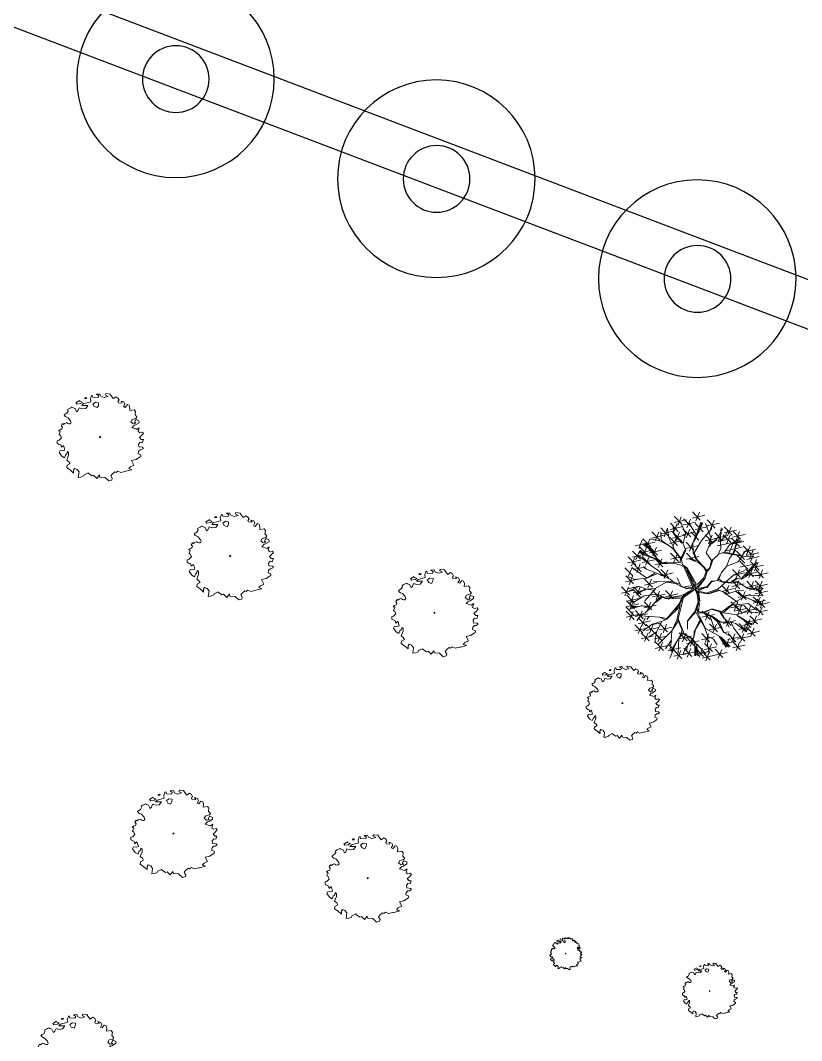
# Model space of a CAD drawing. Extents: x 2080 to 102399, y 2071 to 93424.
# Drawn here: x 80144 to 81149, y 80658 to 81971 of the extents above; entities that cross this region are included whole.
import ezdxf

# ---------------------------------------------------------------- set-up
doc = ezdxf.new("R2010")
doc.units = 0
doc.header["$LTSCALE"] = 20
doc.header["$MEASUREMENT"] = 0
for name, color, linetype, lineweight in [('Mango tree', 96, 'Continuous', 5), ('NEEM TREE', 84, 'Continuous', 5), ('sappotta', 114, 'Continuous', 5), ('tree', 60, 'Continuous', 0)]:
    doc.layers.add(name, color=color, linetype=linetype, lineweight=lineweight)
doc.layers.add('PLANTS', color=3, linetype='Continuous')
doc.layers.add('proposed tree', color=3, linetype='Continuous')

# ---------------------------------------------------------------- blocks, each defined once
blk = doc.blocks.new('NEEM')
at = {"layer": 'sappotta', "linetype": 'Continuous'}
for p, q in [((-0.213, 1.092), (-0.242, 1.007)), ((-0.191, 1.099), (-0.213, 1.092)), ((-0.177, 1.048), (-0.191, 1.099)), ((0.003, 1.132), (-0.083, 1.127)), ((-0.083, 1.127), (-0.023, 1.083)), ((-0.023, 1.083), (-0.043, 1.039)), ((0.03, 1.077), (0.003, 1.132)), ((0.114, 1.043), (0.03, 1.077)), ((0.216, 1.072), (0.114, 1.043)), ((0.162, 1.144), (0.142, 1.112)), ((0.142, 1.112), (0.216, 1.072)), ((0.283, 1.13), (0.162, 1.144)), ((0.267, 1.123), (0.283, 1.13)), ((0.351, 1.016), (0.267, 1.123)), ((0.421, 1.063), (0.351, 1.016)), ((0.473, 1.03), (0.421, 1.063)), ((-0.517, 0.963), (-0.614, 0.901)), ((-0.614, 0.901), (-0.589, 0.87)), ((-0.589, 0.87), (-0.494, 0.884)), ((-0.521, 0.945), (-0.521, 0.945)), ((-0.449, 0.913), (-0.521, 0.945)), ((-0.494, 0.884), (-0.449, 0.913)), ((-0.415, 0.884), (-0.459, 0.839)), ((-0.459, 0.839), (-0.303, 0.837)), ((-0.32, 0.906), (-0.415, 0.884)), ((-0.359, 1.043), (-0.396, 1.016)), ((-0.396, 1.016), (-0.345, 1.011)), ((-0.303, 0.837), (-0.361, 0.762)), ((-0.345, 1.011), (-0.34, 1.039)), ((-0.23, 0.935), (-0.32, 0.906)), ((-0.242, 1.007), (-0.23, 0.935)), ((-0.043, 1.039), (-0.177, 1.048)), ((-0.108, 0.922), (-0.177, 0.872)), ((-0.177, 0.872), (-0.139, 0.809)), ((-0.139, 0.809), (-0.067, 0.78)), ((-0.027, 0.908), (-0.108, 0.922)), ((-0.067, 0.78), (-0.034, 0.839)), ((-0.034, 0.839), (-0.027, 0.908)), ((0.472, 0.942), (0.501, 0.982)), ((0.483, 0.908), (0.472, 0.942)), ((0.501, 0.982), (0.473, 1.03)), ((0.581, 0.9), (0.483, 0.908)), ((0.551, 0.95), (0.581, 0.9)), ((0.627, 0.928), (0.551, 0.95)), ((0.616, 0.806), (0.654, 0.87)), ((0.66, 0.788), (0.616, 0.806)), ((0.654, 0.87), (0.627, 0.928)), ((0.715, 0.86), (0.66, 0.788)), ((0.762, 0.844), (0.715, 0.86)), ((0.783, 0.779), (0.762, 0.844)), ((-0.892, 0.613), (-0.923, 0.594)), ((-0.923, 0.594), (-0.895, 0.555)), ((-0.895, 0.555), (-0.868, 0.54)), ((-0.85, 0.638), (-0.892, 0.613)), ((-0.868, 0.54), (-0.818, 0.517)), ((-0.818, 0.692), (-0.85, 0.638)), ((-0.783, 0.757), (-0.83, 0.729)), ((-0.83, 0.729), (-0.826, 0.714)), ((-0.826, 0.714), (-0.818, 0.692)), ((-0.749, 0.774), (-0.783, 0.757)), ((-0.717, 0.789), (-0.749, 0.774)), ((-0.689, 0.772), (-0.717, 0.789)), ((-0.638, 0.758), (-0.689, 0.772)), ((-0.598, 0.672), (-0.638, 0.758)), ((-0.562, 0.699), (-0.598, 0.672)), ((-0.533, 0.776), (-0.562, 0.699)), ((-0.452, 0.75), (-0.533, 0.776)), ((-0.361, 0.762), (-0.452, 0.75)), ((0.776, 0.704), (0.783, 0.779)), ((0.888, 0.723), (0.776, 0.704)), ((0.924, 0.679), (0.888, 0.723)), ((0.913, 0.591), (0.924, 0.679)), ((0.964, 0.541), (0.913, 0.591)), ((0.934, 0.5), (0.964, 0.541)), ((-0.96, 0.366), (-0.994, 0.31)), ((-0.994, 0.31), (-0.961, 0.275)), ((-0.961, 0.275), (-0.978, 0.229)), ((-0.935, 0.345), (-0.96, 0.366)), ((-0.908, 0.372), (-0.935, 0.345)), ((-0.87, 0.389), (-0.908, 0.372)), ((-0.846, 0.386), (-0.87, 0.389)), ((-0.821, 0.367), (-0.846, 0.386)), ((-0.788, 0.359), (-0.821, 0.367)), ((-0.818, 0.517), (-0.752, 0.44)), ((-0.757, 0.361), (-0.788, 0.359)), ((-0.735, 0.394), (-0.757, 0.361)), ((-0.752, 0.44), (-0.735, 0.394)), ((0.804, 0.415), (0.84, 0.475)), ((0.86, 0.367), (0.804, 0.415)), ((0.829, 0.259), (0.888, 0.326)), ((0.84, 0.475), (0.934, 0.5)), ((0.933, 0.378), (0.86, 0.367)), ((0.888, 0.326), (0.93, 0.332)), ((0.917, 0.437), (0.904, 0.404)), ((0.904, 0.404), (0.933, 0.378)), ((0.942, 0.471), (0.917, 0.437)), ((0.93, 0.332), (1.018, 0.389)), ((1.014, 0.439), (0.942, 0.471)), ((1.018, 0.389), (1.014, 0.439)), ((-1.023, 0.208), (-1.062, 0.182)), ((-1.062, 0.182), (-1.02, 0.162)), ((-1.02, 0.162), (-1.049, 0.084)), ((-1.049, 0.084), (-1.017, 0.059)), ((-0.978, 0.229), (-1.023, 0.208)), ((-1.017, 0.059), (-0.991, -0.002)), ((0.02, 0.041), (-0.009, 0.024)), ((-0.009, 0.024), (0, 0)), ((0, 0), (0.014, 0.011)), ((0.014, 0.011), (0.027, 0.031)), ((0.838, 0.262), (0.829, 0.259)), ((0.931, 0.228), (0.838, 0.262)), ((0.962, 0.217), (0.931, 0.228)), ((1.025, 0.259), (0.962, 0.217)), ((0.996, 0.16), (1.025, 0.259)), ((1.046, 0.129), (0.996, 0.16)), ((1.029, 0.011), (1.074, 0.049)), ((1.074, -0.047), (1.029, 0.011)), ((1.109, 0.149), (1.046, 0.129)), ((1.074, 0.049), (1.137, 0.114)), ((1.137, 0.114), (1.109, 0.149)), ((-1.097, -0.077), (-1.098, -0.14)), ((-1.098, -0.14), (-1.044, -0.173)), ((-1.048, -0.062), (-1.097, -0.077)), ((-0.991, -0.002), (-1.048, -0.062)), ((-1.044, -0.173), (-1.007, -0.185)), ((-1.007, -0.185), (-0.992, -0.244)), ((-0.992, -0.244), (-0.937, -0.198)), ((-0.937, -0.198), (-0.93, -0.213)), ((-0.93, -0.213), (-0.902, -0.318)), ((1.007, -0.166), (1.046, -0.114)), ((1.016, -0.234), (1.007, -0.166)), ((1.11, -0.243), (1.016, -0.234)), ((1.046, -0.114), (1.1, -0.129)), ((1.129, -0.047), (1.074, -0.047)), ((1.1, -0.129), (1.129, -0.047)), ((1.137, -0.273), (1.11, -0.243)), ((-1.025, -0.325), (-1.052, -0.378)), ((-1.052, -0.378), (-0.982, -0.471)), ((-0.953, -0.336), (-1.025, -0.325)), ((-0.982, -0.471), (-0.91, -0.516)), ((-0.902, -0.318), (-0.953, -0.336)), ((-0.91, -0.516), (-0.888, -0.446)), ((-0.888, -0.446), (-0.848, -0.411)), ((-0.803, -0.452), (-0.853, -0.576)), ((-0.848, -0.411), (-0.837, -0.355)), ((-0.837, -0.355), (-0.803, -0.383)), ((-0.803, -0.383), (-0.803, -0.452)), ((0.943, -0.565), (1.032, -0.503)), ((0.992, -0.411), (1.004, -0.349)), ((1.066, -0.443), (0.992, -0.411)), ((1.004, -0.349), (1.045, -0.311)), ((1.032, -0.503), (1.061, -0.484)), ((1.045, -0.311), (1.083, -0.306)), ((1.061, -0.484), (1.066, -0.443)), ((1.083, -0.306), (1.137, -0.273)), ((-0.853, -0.576), (-0.797, -0.619)), ((-0.844, -0.71), (-0.852, -0.77)), ((-0.852, -0.77), (-0.758, -0.838)), ((-0.766, -0.668), (-0.844, -0.71)), ((-0.797, -0.619), (-0.766, -0.668)), ((-0.676, -0.836), (-0.649, -0.791)), ((-0.649, -0.791), (-0.582, -0.82)), ((0.751, -0.797), (0.797, -0.747)), ((0.797, -0.747), (0.887, -0.704)), ((0.826, -0.591), (0.943, -0.565)), ((0.887, -0.704), (0.826, -0.591)), ((-0.758, -0.838), (-0.675, -0.912)), ((-0.675, -0.912), (-0.676, -0.836)), ((-0.582, -0.82), (-0.534, -0.881)), ((-0.534, -0.881), (-0.554, -1.025)), ((-0.554, -1.025), (-0.486, -1.015)), ((-0.486, -1.015), (-0.413, -0.988)), ((-0.413, -0.988), (-0.401, -0.955)), ((-0.401, -0.955), (-0.302, -0.907)), ((-0.302, -0.907), (-0.286, -0.926)), ((-0.286, -0.926), (-0.197, -0.986)), ((-0.197, -0.986), (-0.157, -0.969)), ((-0.157, -0.969), (-0.078, -1.049)), ((-0.078, -1.049), (-0.006, -0.96)), ((-0.006, -0.96), (0.006, -1.017)), ((0.006, -1.017), (0.139, -1.026)), ((0.139, -1.026), (0.236, -1.115)), ((0.287, -0.982), (0.327, -0.932)), ((0.324, -1.046), (0.287, -0.982)), ((0.314, -1.096), (0.324, -1.046)), ((0.327, -0.932), (0.391, -0.879)), ((0.391, -0.879), (0.423, -0.897)), ((0.423, -0.897), (0.47, -0.86)), ((0.47, -0.86), (0.543, -0.896)), ((0.543, -0.896), (0.652, -0.871)), ((0.652, -0.871), (0.68, -0.867)), ((0.68, -0.867), (0.834, -0.828)), ((0.834, -0.828), (0.751, -0.797)), ((0.236, -1.115), (0.314, -1.096))]:
    blk.add_line(p, q, dxfattribs=at)
blk = doc.blocks.new('TREE')
at = {"layer": 'tree', "linetype": 'ByBlock'}
for p, q in [((-0.1725, 0.5879), (-0.1582, 0.6953)), ((-0.1025, 0.5879), (-0.0882, 0.6953)), ((-0.0333, 0.6639), (0.0526, 0.6888)), ((-0.0327, 0.7068), (0.0625, 0.6302)), ((0.05, 0.5835), (0.0643, 0.6908)), ((-0.3288, 0.4921), (-0.3145, 0.5995)), ((-0.3058, 0.5749), (-0.2199, 0.5997)), ((-0.273, 0.5454), (-0.2587, 0.6528)), ((-0.2072, 0.4328), (-0.2166, 0.6045)), ((-0.2053, 0.6174), (-0.1194, 0.6422)), ((-0.2048, 0.6602), (-0.1095, 0.5837)), ((-0.1914, 0.5075), (-0.1771, 0.6148)), ((-0.1354, 0.6173), (-0.0495, 0.6422)), ((-0.1348, 0.6602), (-0.0396, 0.5836)), ((-0.0889, 0.4612), (-0.0874, 0.6348)), ((-0.0849, 0.4833), (-0.0706, 0.5907)), ((-0.0633, 0.5882), (0.0226, 0.6131)), ((-0.0628, 0.6311), (0.0325, 0.5545)), ((-0.0548, 0.6426), (-0.0517, 0.5903)), ((-0.0517, 0.5903), (-0.0107, 0.4797)), ((-0.0469, 0.6439), (-0.0466, 0.6107)), ((-0.0424, 0.6), (-0.0354, 0.6435)), ((-0.0052, 0.4639), (-0.0424, 0.6)), ((-0.0305, 0.5588), (-0.0162, 0.6662)), ((0.0014, 0.4731), (0.0289, 0.5925)), ((0.0385, 0.586), (0.0065, 0.4769)), ((0.0172, 0.6129), (0.1031, 0.6378)), ((0.0177, 0.6558), (0.113, 0.5792)), ((0.0289, 0.5925), (0.0229, 0.6448)), ((0.0301, 0.4852), (0.0444, 0.5926)), ((0.035, 0.6411), (0.0325, 0.5878)), ((0.0438, 0.6368), (0.0385, 0.586)), ((0.1505, 0.5516), (0.1053, 0.6391)), ((0.1227, 0.5857), (0.2086, 0.6106)), ((0.1233, 0.6286), (0.2185, 0.552)), ((0.1556, 0.5563), (0.1699, 0.6636)), ((0.163, 0.5451), (0.2237, 0.6001)), ((0.2054, 0.5874), (0.3007, 0.5108)), ((0.2377, 0.5151), (0.252, 0.6224)), ((0.4055, 0.4811), (0.4198, 0.5885)), ((-0.4703, 0.4857), (-0.3844, 0.5106)), ((-0.4698, 0.5286), (-0.3745, 0.452)), ((-0.4375, 0.4563), (-0.4232, 0.5636)), ((-0.3143, 0.4371), (-0.3982, 0.5041)), ((-0.3616, 0.5215), (-0.2757, 0.5464)), ((-0.3611, 0.5644), (-0.2658, 0.4878)), ((-0.2903, 0.5111), (-0.303, 0.5704)), ((-0.2063, 0.4273), (-0.2903, 0.5111)), ((-0.2242, 0.5369), (-0.1383, 0.5618)), ((-0.2237, 0.5798), (-0.1284, 0.5032)), ((-0.1402, 0.4833), (-0.1438, 0.5217)), ((-0.1177, 0.5128), (-0.0318, 0.5376)), ((-0.1172, 0.5556), (-0.022, 0.479)), ((-0.0027, 0.5147), (0.0832, 0.5395)), ((-0.0021, 0.5575), (0.0931, 0.4809)), ((0.1767, 0.4132), (0.1505, 0.5516)), ((0.1688, 0.4091), (0.163, 0.5451)), ((0.1805, 0.4059), (0.2257, 0.5031)), ((0.2049, 0.5445), (0.2908, 0.5694)), ((0.2208, 0.3923), (0.2351, 0.4997)), ((0.2257, 0.5031), (0.2873, 0.5693)), ((0.2788, 0.4021), (0.2931, 0.5095)), ((0.2815, 0.4872), (0.3323, 0.535)), ((0.2973, 0.4998), (0.3832, 0.5247)), ((0.2979, 0.5427), (0.3931, 0.4661)), ((0.3301, 0.4704), (0.3444, 0.5778)), ((0.3726, 0.5106), (0.4585, 0.5354)), ((0.3732, 0.5534), (0.4684, 0.4769)), ((0.442, 0.3992), (0.4563, 0.5066)), ((-0.5611, 0.3077), (-0.5468, 0.4151)), ((-0.5429, 0.3666), (-0.457, 0.3914)), ((-0.5424, 0.4094), (-0.4471, 0.3328)), ((-0.5101, 0.3371), (-0.4958, 0.4445)), ((-0.5006, 0.398), (-0.4147, 0.4228)), ((-0.5001, 0.4408), (-0.4048, 0.3643)), ((-0.4523, 0.3771), (-0.492, 0.4152)), ((-0.4678, 0.3685), (-0.4535, 0.4759)), ((-0.3143, 0.4371), (-0.4122, 0.4877)), ((-0.3977, 0.3994), (-0.3118, 0.4242)), ((-0.3972, 0.4422), (-0.3019, 0.3656)), ((-0.3883, 0.3547), (-0.374, 0.4621)), ((-0.2951, 0.3733), (-0.3845, 0.4057)), ((-0.3649, 0.3699), (-0.3506, 0.4773)), ((-0.2946, 0.3706), (-0.3143, 0.4371)), ((-0.2738, 0.4042), (-0.1786, 0.3276)), ((-0.2415, 0.3319), (-0.2272, 0.4392)), ((-0.12, 0.3971), (-0.2126, 0.4319)), ((-0.1082, 0.3768), (-0.2063, 0.4273)), ((-0.1122, 0.3845), (-0.1402, 0.4833)), ((-0.0806, 0.3787), (-0.0889, 0.4612)), ((-0.0593, 0.4055), (0.0266, 0.4304)), ((-0.0588, 0.4484), (0.0365, 0.3718)), ((-0.0265, 0.3761), (-0.0122, 0.4835)), ((-0.0085, 0.3991), (-0.0052, 0.4639)), ((0.0691, 0.3056), (-0.0085, 0.3991)), ((0.0003, 0.3978), (0.0014, 0.4731)), ((0.0696, 0.32), (0.0003, 0.3978)), ((0.1077, 0.2903), (0.122, 0.3977)), ((0.1413, 0.2926), (0.1688, 0.4091)), ((0.1431, 0.2819), (0.1767, 0.4132)), ((0.188, 0.4218), (0.2739, 0.4466)), ((0.1885, 0.4646), (0.2838, 0.3881)), ((0.246, 0.4316), (0.3319, 0.4564)), ((0.2465, 0.4744), (0.3417, 0.3978)), ((0.2646, 0.3726), (0.2815, 0.4872)), ((0.2669, 0.3589), (0.357, 0.4049)), ((0.2735, 0.3684), (0.2851, 0.4823)), ((0.331, 0.3733), (0.4169, 0.3982)), ((0.3315, 0.4162), (0.4267, 0.3396)), ((0.357, 0.4049), (0.3972, 0.4816)), ((0.3638, 0.3439), (0.3781, 0.4513)), ((0.4091, 0.4286), (0.495, 0.4535)), ((0.4097, 0.4715), (0.5049, 0.3949)), ((0.4112, 0.3162), (0.4576, 0.4387)), ((0.514, 0.4023), (0.5999, 0.4271)), ((0.5146, 0.4451), (0.6098, 0.3685)), ((0.5469, 0.3728), (0.5612, 0.4802)), ((-0.6239, 0.3068), (-0.538, 0.3317)), ((-0.6233, 0.3497), (-0.5281, 0.2731)), ((-0.591, 0.2774), (-0.5767, 0.3848)), ((-0.4776, 0.1801), (-0.5631, 0.3056)), ((-0.5319, 0.2129), (-0.5176, 0.3203)), ((-0.4487, 0.3078), (-0.531, 0.3639)), ((-0.4801, 0.3277), (-0.5236, 0.3708)), ((-0.4746, 0.3286), (-0.5139, 0.3782)), ((-0.3538, 0.3409), (-0.4523, 0.3771)), ((-0.3897, 0.223), (-0.4487, 0.3078)), ((-0.4072, 0.2253), (-0.4455, 0.3055)), ((-0.4144, 0.2003), (-0.4001, 0.3077)), ((-0.235, 0.2995), (-0.3902, 0.3069)), ((-0.2836, 0.2742), (-0.3538, 0.3409)), ((-0.2523, 0.3021), (-0.2977, 0.3728)), ((-0.2328, 0.3027), (-0.2946, 0.3706)), ((-0.2796, 0.2004), (-0.2653, 0.3078)), ((-0.2743, 0.3613), (-0.1884, 0.3862)), ((-0.122, 0.2598), (-0.2328, 0.3027)), ((-0.1234, 0.268), (-0.192, 0.3599)), ((-0.0748, 0.2454), (-0.1082, 0.3768)), ((-0.1056, 0.2945), (-0.0197, 0.3194)), ((-0.105, 0.3374), (-0.0098, 0.2608)), ((-0.0955, 0.3342), (-0.0806, 0.3787)), ((-0.0826, 0.2917), (-0.0896, 0.3492)), ((-0.0727, 0.2651), (-0.0584, 0.3725)), ((0.0922, 0.251), (0.0691, 0.3056)), ((0.1056, 0.2699), (0.0696, 0.32)), ((0.0749, 0.3198), (0.1608, 0.3446)), ((0.0754, 0.3626), (0.1707, 0.2861)), ((0.1459, 0.2799), (0.2348, 0.3004)), ((0.2329, 0.3114), (0.1472, 0.2885)), ((0.2348, 0.3004), (0.2669, 0.3589)), ((0.2487, 0.2694), (0.3346, 0.2943)), ((0.2492, 0.3123), (0.3445, 0.2357)), ((0.258, 0.2288), (0.3309, 0.2942)), ((0.2815, 0.24), (0.2958, 0.3473)), ((0.3309, 0.2942), (0.4112, 0.3162)), ((0.3427, 0.2907), (0.4261, 0.3103)), ((0.3874, 0.2656), (0.4017, 0.373)), ((0.4116, 0.3135), (0.5357, 0.3568)), ((0.4261, 0.3103), (0.5371, 0.3486)), ((0.5416, 0.3382), (0.4319, 0.3085)), ((0.4437, 0.312), (0.5296, 0.3369)), ((0.4443, 0.3549), (0.5395, 0.2783)), ((0.4765, 0.2826), (0.4908, 0.3899)), ((0.482, 0.194), (0.5517, 0.312)), ((0.5755, 0.2144), (0.5898, 0.3218)), ((-0.673, 0.204), (-0.5778, 0.1274)), ((-0.6407, 0.1317), (-0.6264, 0.2391)), ((-0.6013, 0.1786), (-0.5154, 0.2034)), ((-0.6007, 0.2214), (-0.5055, 0.1448)), ((-0.5089, 0.25), (-0.5844, 0.2487)), ((-0.5685, 0.1491), (-0.5542, 0.2565)), ((-0.5647, 0.2424), (-0.4788, 0.2672)), ((-0.5642, 0.2852), (-0.469, 0.2086)), ((-0.4757, 0.2333), (-0.5089, 0.25)), ((-0.3947, 0.2193), (-0.4757, 0.2333)), ((-0.4473, 0.2298), (-0.3613, 0.2546)), ((-0.4467, 0.2726), (-0.3515, 0.1961)), ((-0.2994, 0.2183), (-0.3897, 0.223)), ((-0.2597, 0.1974), (-0.3387, 0.2173)), ((-0.3124, 0.2299), (-0.2265, 0.2547)), ((-0.3119, 0.2727), (-0.2167, 0.1961)), ((-0.2624, 0.2136), (-0.2994, 0.2183)), ((-0.2605, 0.2362), (-0.2836, 0.2742)), ((-0.2476, 0.1599), (-0.2624, 0.2136)), ((-0.243, 0.1664), (-0.2605, 0.2362)), ((-0.2034, 0.1057), (-0.1891, 0.2131)), ((-0.0802, 0.2109), (-0.1225, 0.2626)), ((-0.0752, 0.181), (-0.122, 0.2598)), ((-0.0766, 0.1892), (-0.0748, 0.2454)), ((-0.0552, 0.1452), (-0.0757, 0.2005)), ((-0.0606, 0.1276), (-0.0231, 0.2037)), ((0.0025, 0.0374), (0.0981, 0.2158)), ((0.0968, 0.2237), (0.0922, 0.251)), ((0.0981, 0.2158), (0.099, 0.1765)), ((0.1055, 0.2394), (0.1431, 0.2819)), ((0.1115, 0.1872), (0.1055, 0.2394)), ((0.1061, 0.2671), (0.1413, 0.2926)), ((0.1705, 0.2446), (0.2658, 0.168)), ((0.2186, 0.1635), (0.1881, 0.2282)), ((0.1881, 0.2282), (0.2188, 0.13)), ((0.2028, 0.1723), (0.2171, 0.2796)), ((0.2191, 0.1608), (0.2558, 0.2257)), ((0.23, 0.1627), (0.2643, 0.2243)), ((0.2643, 0.2243), (0.4012, 0.2418)), ((0.4012, 0.2418), (0.545, 0.2352)), ((0.4183, 0.2131), (0.5135, 0.1365)), ((0.4505, 0.1408), (0.4648, 0.2482)), ((0.5427, 0.2438), (0.6286, 0.2687)), ((0.5433, 0.2867), (0.6385, 0.2101)), ((0.545, 0.2352), (0.5826, 0.2612)), ((-0.6951, 0.1095), (-0.5999, 0.0329)), ((-0.6736, 0.1612), (-0.5877, 0.186)), ((-0.6629, 0.0372), (-0.6486, 0.1446)), ((-0.5198, 0.114), (-0.622, 0.1415)), ((-0.6029, 0.0783), (-0.517, 0.1031)), ((-0.6023, 0.1211), (-0.5071, 0.0445)), ((-0.57, 0.0488), (-0.5557, 0.1562)), ((-0.4593, 0.0547), (-0.5226, 0.1135)), ((-0.4435, 0.0598), (-0.5198, 0.114)), ((-0.4809, 0.1824), (-0.5169, 0.1816)), ((-0.4218, 0.0972), (-0.4776, 0.1801)), ((-0.4102, 0.0459), (-0.425, 0.0995)), ((-0.1562, 0.0497), (-0.2476, 0.1599)), ((-0.128, 0.063), (-0.243, 0.1664)), ((-0.2362, 0.1352), (-0.1503, 0.16)), ((-0.2356, 0.178), (-0.1404, 0.1014)), ((-0.1409, 0.058), (-0.2227, 0.1446)), ((-0.0623, 0.105), (-0.0766, 0.1892)), ((-0.0424, 0.0691), (-0.0623, 0.105)), ((-0.0561, 0.1003), (-0.0606, 0.1276)), ((0.0062, 0.0465), (-0.0561, 0.1003)), ((0.0159, 0.0397), (0.0879, 0.1775)), ((0.0879, 0.1775), (0.0377, 0.06)), ((0.099, 0.1765), (0.0428, 0.0471)), ((0.0437, 0.0249), (0.1115, 0.1872)), ((0.2103, 0.0643), (0.2214, 0.1471)), ((0.2175, 0.0543), (0.23, 0.1627)), ((0.311, 0.0476), (0.3358, 0.1329)), ((0.3358, 0.1329), (0.4236, 0.1589)), ((0.4028, 0.1499), (0.4277, 0.1511)), ((0.4177, 0.1703), (0.5036, 0.1951)), ((0.4236, 0.1589), (0.482, 0.194)), ((0.4236, 0.1589), (0.503, 0.136)), ((0.4277, 0.1511), (0.4981, 0.1322)), ((0.4922, 0.1129), (0.5781, 0.1377)), ((0.4927, 0.1557), (0.588, 0.0791)), ((0.4961, 0.109), (0.5913, 0.0324)), ((0.503, 0.136), (0.6177, 0.1524)), ((0.5067, 0.0974), (0.6118, 0.171)), ((0.525, 0.0834), (0.5393, 0.1908)), ((0.5581, 0.0067), (0.5724, 0.1141)), ((0.5725, 0.0889), (0.6283, 0.1067)), ((0.5914, 0.0745), (0.6773, 0.0994)), ((0.5919, 0.1174), (0.6871, 0.0408)), ((0.6242, 0.0451), (0.6385, 0.1524)), ((-0.6957, 0.0666), (-0.6098, 0.0915)), ((-0.551, 0.0336), (-0.6427, -0.0185)), ((-0.5542, 0.0359), (-0.6342, 0.0642)), ((-0.6174, 0.0087), (-0.5221, -0.0679)), ((-0.5851, -0.0636), (-0.5708, 0.0438)), ((-0.4431, 0.0575), (-0.551, 0.0336)), ((-0.5184, -0.0189), (-0.4325, 0.0059)), ((-0.5179, 0.0239), (-0.4226, -0.0527)), ((-0.4856, -0.0484), (-0.4713, 0.059)), ((-0.4001, 0.0366), (-0.4431, 0.0575)), ((-0.3927, 0.0407), (-0.4218, 0.0972)), ((-0.2066, 0.0326), (-0.4001, 0.0366)), ((-0.2284, 0.0123), (-0.3885, 0.0329)), ((-0.2099, 0.0183), (-0.3285, -0.0408)), ((-0.1317, 0.0372), (-0.3243, -0.0486)), ((-0.2136, 0.0233), (-0.2816, 0.0285)), ((-0.2011, 0.0336), (-0.2099, 0.0183)), ((-0.1266, 0.0547), (-0.2011, 0.0336)), ((-0.1256, 0.0491), (-0.1965, 0.0234)), ((0, 0), (-0.1317, 0.0372)), ((0, 0), (-0.1256, 0.0491)), ((-0.0378, 0.0249), (-0.1182, 0.0561)), ((-0.0133, 0.0293), (-0.0577, 0.0777)), ((-0.0029, 0.0338), (-0.0424, 0.0691)), ((-0.0049, 0.0305), (-0.0378, 0.0249)), ((-0.0003, 0.0032), (-0.0258, -0.0459)), ((-0.0193, 0.0171), (-0.0022, 0.0143)), ((-0.0003, 0.0032), (-0.0143, -0.0468)), ((0.0395, 0.0323), (-0.0049, 0.0305)), ((-0.0022, 0.0143), (0.0395, 0.0323)), ((0, 0), (0.0437, 0.0249)), ((0, 0), (0.0907, -0.0733)), ((0, 0), (0.1387, -0.0093)), ((0.0428, 0.0471), (0.0159, 0.0397)), ((0.0457, 0.0112), (0.1342, 0.0011)), ((0.1342, 0.0011), (0.1976, 0.0229)), ((0.1387, -0.0093), (0.2039, 0.0183)), ((0.1976, 0.0229), (0.2103, 0.0643)), ((0.2039, 0.0183), (0.2175, 0.0543)), ((0.2077, 0.0135), (0.2494, 0.0148)), ((0.2143, 0.023), (0.2461, 0.0172)), ((0.2461, 0.0172), (0.311, 0.0476)), ((0.2494, 0.0148), (0.3232, 0.0414)), ((0.3168, 0.0458), (0.3889, 0.0329)), ((0.3889, 0.0329), (0.4561, 0.0497)), ((0.3938, 0.0364), (0.4502, 0.0012)), ((0.5395, -0.1795), (0.4317, 0.012)), ((0.4502, 0.0012), (0.5332, 0.0068)), ((0.4533, 0.094), (0.5485, 0.0174)), ((0.4561, 0.0497), (0.5072, 0.0947)), ((0.4662, 0.0016), (0.5615, -0.075)), ((0.5072, 0.0947), (0.5725, 0.0889)), ((0.5252, 0.0362), (0.6111, 0.061)), ((0.5332, 0.0068), (0.6399, -0.0619)), ((0.5359, 0.0073), (0.6375, -0.0315)), ((0.5825, -0.0766), (0.5968, 0.0307)), ((0.6103, -0.0135), (0.6962, 0.0113)), ((0.6109, 0.0293), (0.7061, -0.0473)), ((0.6432, -0.043), (0.6575, 0.0644)), ((-0.6824, -0.0975), (-0.5965, -0.0727)), ((-0.6819, -0.0547), (-0.5866, -0.1313)), ((-0.6496, -0.127), (-0.6353, -0.0196)), ((-0.4544, -0.0734), (-0.64, -0.0514)), ((-0.6179, -0.0342), (-0.532, -0.0093)), ((-0.4539, -0.0762), (-0.529, -0.1279)), ((-0.3336, -0.0445), (-0.4539, -0.0762)), ((-0.3415, -0.0625), (-0.4516, -0.0729)), ((-0.3243, -0.0486), (-0.3996, -0.1841)), ((-0.3285, -0.0408), (-0.3865, -0.1457)), ((-0.0258, -0.0459), (-0.0782, -0.0994)), ((-0.0143, -0.0468), (-0.069, -0.1031)), ((0.0037, -0.0378), (-0.0634, -0.105)), ((0.0794, -0.0725), (-0.0032, -0.0305)), ((-0.0027, -0.05), (0.0442, -0.1288)), ((0, -0.016), (0.0794, -0.0725)), ((0.0068, -0.04), (0.0464, -0.1257)), ((0.0218, -0.0124), (0.1337, -0.0129)), ((0.0776, -0.0784), (0.1507, -0.0801)), ((0.0907, -0.0733), (0.1551, -0.0736)), ((0.1507, -0.0801), (0.1961, -0.1171)), ((0.1551, -0.0736), (0.1692, -0.0909)), ((0.1692, -0.0909), (0.1988, -0.1166)), ((0.3552, -0.0987), (0.4322, -0.0745)), ((0.4322, -0.0745), (0.5351, -0.0711)), ((0.4506, -0.0014), (0.5471, -0.1922)), ((0.4657, -0.0413), (0.5516, -0.0164)), ((0.4982, -0.0688), (0.5841, -0.044)), ((0.4988, -0.026), (0.594, -0.1026)), ((0.5143, -0.1912), (0.5286, -0.0838)), ((0.5497, -0.0472), (0.6356, -0.0223)), ((0.5502, -0.0043), (0.6454, -0.0809)), ((0.634, -0.0433), (0.5572, -0.0031)), ((-0.529, -0.1279), (-0.6262, -0.1328)), ((-0.6212, -0.2071), (-0.5353, -0.1822)), ((-0.6206, -0.1642), (-0.5254, -0.2408)), ((-0.4551, -0.1682), (-0.6115, -0.1865)), ((-0.5262, -0.1302), (-0.6106, -0.1749)), ((-0.6069, -0.1967), (-0.5564, -0.1829)), ((-0.5527, -0.1875), (-0.6055, -0.205)), ((-0.5883, -0.2365), (-0.574, -0.1291)), ((-0.4685, -0.1733), (-0.5833, -0.2546)), ((-0.4768, -0.1719), (-0.5527, -0.1875)), ((-0.4074, -0.1716), (-0.4768, -0.1719)), ((-0.4694, -0.219), (-0.3835, -0.1942)), ((-0.4689, -0.1762), (-0.3736, -0.2528)), ((-0.3865, -0.1457), (-0.4551, -0.1682)), ((-0.4366, -0.2485), (-0.4223, -0.1411)), ((-0.4167, -0.1646), (-0.3981, -0.1586)), ((-0.4074, -0.1716), (-0.4005, -0.2266)), ((-0.3996, -0.1841), (-0.39, -0.2748)), ((-0.2851, -0.1315), (-0.3468, -0.1809)), ((-0.1708, -0.1289), (-0.2851, -0.1315)), ((-0.1717, -0.1404), (-0.2819, -0.1338)), ((-0.1885, -0.1908), (-0.2354, -0.3106)), ((-0.1611, -0.1553), (-0.2266, -0.2977)), ((-0.1625, -0.1303), (-0.1885, -0.1908)), ((-0.0782, -0.0994), (-0.1625, -0.1303)), ((-0.1334, -0.1363), (-0.1611, -0.1553)), ((-0.1597, -0.1636), (-0.1316, -0.1979)), ((-0.069, -0.1031), (-0.1583, -0.1382)), ((-0.1491, -0.159), (-0.0787, -0.1133)), ((-0.1491, -0.159), (-0.1325, -0.1923)), ((-0.1391, -0.291), (-0.1248, -0.1836)), ((-0.1325, -0.1923), (-0.0549, -0.2378)), ((0.1285, -0.1649), (0.0414, -0.1124)), ((0.0442, -0.1288), (0.1326, -0.1893)), ((0.0464, -0.1257), (0.1304, -0.1758)), ((0.1304, -0.1758), (0.1582, -0.2744)), ((0.1323, -0.1698), (0.3363, -0.2026)), ((0.1725, -0.2857), (0.1868, -0.1784)), ((0.1988, -0.1166), (0.2115, -0.1592)), ((0.1997, -0.1222), (0.28, -0.1002)), ((0.2908, -0.0984), (0.2006, -0.1108)), ((0.2115, -0.1592), (0.2579, -0.2353)), ((0.216, -0.1194), (0.2161, -0.1529)), ((0.2161, -0.1529), (0.2589, -0.2239)), ((0.28, -0.1002), (0.361, -0.1005)), ((0.3553, -0.2704), (0.3696, -0.1631)), ((0.361, -0.1005), (0.4605, -0.1592)), ((0.4605, -0.1592), (0.5815, -0.1472)), ((0.461, -0.2747), (0.4753, -0.1673)), ((0.4883, -0.2176), (0.5026, -0.1102)), ((0.5471, -0.1922), (0.5922, -0.2432)), ((0.5541, -0.1822), (0.6493, -0.2588)), ((0.5618, -0.1806), (0.6477, -0.1557)), ((0.5623, -0.1377), (0.6576, -0.2143)), ((0.5815, -0.1472), (0.612, -0.1616)), ((0.5946, -0.21), (0.6089, -0.1026)), ((-0.6694, -0.223), (-0.5835, -0.1982)), ((-0.6322, -0.2822), (-0.5463, -0.2573)), ((-0.6316, -0.2393), (-0.5364, -0.3159)), ((-0.5994, -0.3116), (-0.5851, -0.2043)), ((-0.5061, -0.2806), (-0.5649, -0.299)), ((-0.5252, -0.3762), (-0.5109, -0.2688)), ((-0.4783, -0.2816), (-0.508, -0.3032)), ((-0.3696, -0.2771), (-0.5061, -0.2806)), ((-0.4611, -0.3032), (-0.3752, -0.2783)), ((-0.4606, -0.2603), (-0.3653, -0.3369)), ((-0.4283, -0.3326), (-0.414, -0.2253)), ((-0.3951, -0.2756), (-0.4174, -0.327)), ((-0.39, -0.2748), (-0.4095, -0.3399)), ((-0.4005, -0.2266), (-0.3951, -0.2756)), ((-0.3696, -0.2771), (-0.3029, -0.2434)), ((-0.3247, -0.2471), (-0.3696, -0.2771)), ((-0.2062, -0.2186), (-0.3247, -0.2471)), ((-0.3029, -0.2434), (-0.2099, -0.2306)), ((-0.1137, -0.2701), (-0.1773, -0.3731)), ((-0.1719, -0.2615), (-0.086, -0.2367)), ((-0.1713, -0.2187), (-0.0761, -0.2953)), ((-0.1316, -0.1979), (-0.1072, -0.2747)), ((-0.127, -0.208), (-0.0549, -0.2378)), ((-0.117, -0.2175), (-0.1065, -0.28)), ((-0.1072, -0.2747), (-0.1125, -0.3593)), ((-0.1024, -0.2878), (-0.0963, -0.3901)), ((-0.0549, -0.2378), (-0.0184, -0.3382)), ((-0.0107, -0.3337), (-0.0485, -0.2422)), ((0.1396, -0.2563), (0.2255, -0.2314)), ((0.1402, -0.2134), (0.2354, -0.29)), ((0.145, -0.2292), (0.153, -0.3929)), ((0.1582, -0.2744), (0.2241, -0.3165)), ((0.2349, -0.3021), (0.3208, -0.2772)), ((0.2355, -0.2592), (0.3307, -0.3358)), ((0.2579, -0.2353), (0.3074, -0.2801)), ((0.2589, -0.2239), (0.3265, -0.2433)), ((0.2678, -0.3315), (0.2821, -0.2242)), ((0.3093, -0.2742), (0.2687, -0.2335)), ((0.2687, -0.2335), (0.3278, -0.2515)), ((0.3074, -0.2801), (0.3177, -0.3902)), ((0.3224, -0.241), (0.4083, -0.2161)), ((0.323, -0.1981), (0.4182, -0.2747)), ((0.3265, -0.2433), (0.3478, -0.2873)), ((0.3363, -0.2026), (0.433, -0.2618)), ((0.3478, -0.2873), (0.4223, -0.3138)), ((0.3496, -0.2814), (0.5678, -0.2977)), ((0.4061, -0.291), (0.5013, -0.3676)), ((0.4287, -0.2023), (0.5239, -0.2789)), ((0.4383, -0.3633), (0.4526, -0.256)), ((0.4886, -0.2927), (0.5839, -0.3693)), ((0.5002, -0.3086), (0.5861, -0.2837)), ((0.5209, -0.365), (0.5352, -0.2576)), ((0.5276, -0.2515), (0.6135, -0.2267)), ((0.5281, -0.2087), (0.6233, -0.2852)), ((0.5536, -0.2251), (0.6395, -0.2002)), ((-0.5581, -0.3467), (-0.4722, -0.3219)), ((-0.5575, -0.3039), (-0.4623, -0.3805)), ((-0.4174, -0.327), (-0.504, -0.3949)), ((-0.423, -0.3446), (-0.4971, -0.4018)), ((-0.4841, -0.411), (-0.423, -0.3446)), ((-0.4095, -0.3399), (-0.4823, -0.4217)), ((-0.4553, -0.4642), (-0.441, -0.3568)), ((-0.4035, -0.3413), (-0.4222, -0.4649)), ((-0.2795, -0.3823), (-0.343, -0.4206)), ((-0.3423, -0.3926), (-0.2564, -0.3678)), ((-0.3417, -0.3498), (-0.2465, -0.4264)), ((-0.3095, -0.4221), (-0.2952, -0.3147)), ((-0.2391, -0.3055), (-0.2795, -0.3823)), ((-0.2759, -0.3869), (-0.2676, -0.4359)), ((-0.2354, -0.3106), (-0.2065, -0.4818)), ((-0.2224, -0.3925), (-0.1365, -0.3676)), ((-0.2219, -0.3496), (-0.1266, -0.4262)), ((-0.1896, -0.4219), (-0.1753, -0.3146)), ((-0.1125, -0.3593), (-0.1552, -0.4731)), ((-0.1064, -0.3806), (-0.1525, -0.4723)), ((-0.1097, -0.2945), (-0.1064, -0.3806)), ((-0.0963, -0.3901), (-0.0331, -0.4661)), ((-0.0194, -0.3324), (-0.0839, -0.4803)), ((-0.0591, -0.4848), (-0.0448, -0.3774)), ((-0.0488, -0.3905), (-0.0267, -0.3225)), ((-0.0184, -0.3382), (0.0499, -0.4609)), ((-0.008, -0.3501), (0.1163, -0.3738)), ((-0.0076, -0.3361), (0.1127, -0.3689)), ((0.0707, -0.378), (0.1659, -0.4546)), ((0.103, -0.4503), (0.1173, -0.343)), ((0.1127, -0.3689), (0.1499, -0.4241)), ((0.1176, -0.3652), (0.2597, -0.428)), ((0.1913, -0.4128), (0.2772, -0.3879)), ((0.1919, -0.3699), (0.2871, -0.4465)), ((0.2241, -0.3165), (0.2233, -0.3781)), ((0.2233, -0.3781), (0.2612, -0.5033)), ((0.2241, -0.4422), (0.2384, -0.3349)), ((0.2263, -0.3133), (0.2777, -0.369)), ((0.3176, -0.374), (0.4129, -0.4506)), ((0.3177, -0.3902), (0.3763, -0.5062)), ((0.3499, -0.4463), (0.3642, -0.3389)), ((0.3918, -0.2995), (0.5577, -0.3051)), ((0.4055, -0.3339), (0.4914, -0.309)), ((0.4223, -0.3138), (0.4886, -0.4089)), ((0.4587, -0.415), (0.5446, -0.3901)), ((0.4593, -0.3721), (0.5545, -0.4487)), ((0.4881, -0.3355), (0.574, -0.3107)), ((0.4915, -0.4444), (0.5058, -0.3371)), ((-0.4882, -0.4347), (-0.4023, -0.4099)), ((-0.4876, -0.3919), (-0.3924, -0.4684)), ((-0.4749, -0.5065), (-0.389, -0.4816)), ((-0.4744, -0.4636), (-0.3791, -0.5402)), ((-0.4421, -0.5359), (-0.4278, -0.4285)), ((-0.3986, -0.4717), (-0.3127, -0.4468)), ((-0.398, -0.4288), (-0.3028, -0.5054)), ((-0.343, -0.4206), (-0.3958, -0.4885)), ((-0.3657, -0.5011), (-0.3514, -0.3937)), ((-0.2676, -0.4359), (-0.288, -0.4955)), ((-0.2125, -0.4633), (-0.2516, -0.5788)), ((-0.2093, -0.4822), (-0.2396, -0.5849)), ((-0.2065, -0.4818), (-0.235, -0.5955)), ((-0.1552, -0.4731), (-0.1424, -0.549)), ((-0.152, -0.475), (-0.1152, -0.5107)), ((-0.0919, -0.4553), (-0.006, -0.4305)), ((-0.0913, -0.4125), (0.0039, -0.4891)), ((-0.0336, -0.4634), (-0.063, -0.5215)), ((-0.0331, -0.4661), (-0.0177, -0.5084)), ((0.0499, -0.4609), (0.1322, -0.517)), ((0.0511, -0.4687), (0.0651, -0.6342)), ((0.0737, -0.6355), (0.0525, -0.4769)), ((0.0678, -0.4686), (0.1537, -0.4437)), ((0.0684, -0.4257), (0.1636, -0.5023)), ((0.0702, -0.4209), (0.1561, -0.396)), ((0.1007, -0.498), (0.115, -0.3907)), ((0.1499, -0.4241), (0.2072, -0.4816)), ((0.1527, -0.5685), (0.167, -0.4611)), ((0.2072, -0.4816), (0.2087, -0.5904)), ((0.2465, -0.4497), (0.2653, -0.5445)), ((0.2597, -0.428), (0.35, -0.533)), ((0.272, -0.589), (0.2863, -0.4816)), ((0.3171, -0.4168), (0.403, -0.392)), ((0.3193, -0.4761), (0.4145, -0.5527)), ((0.4013, -0.4879), (0.3244, -0.3975)), ((0.3516, -0.5484), (0.3659, -0.441)), ((0.3913, -0.4953), (0.3618, -0.4526)), ((0.3618, -0.4526), (0.3818, -0.5053)), ((0.371, -0.4791), (0.4569, -0.4543)), ((0.3716, -0.4363), (0.4668, -0.5128)), ((0.4039, -0.5086), (0.4182, -0.4012)), ((-0.38, -0.5843), (-0.2941, -0.5594)), ((-0.3794, -0.5414), (-0.2842, -0.618)), ((-0.3471, -0.6137), (-0.3328, -0.5063)), ((-0.2549, -0.5729), (-0.169, -0.548)), ((-0.2543, -0.53), (-0.1591, -0.6066)), ((-0.222, -0.6023), (-0.2077, -0.495)), ((-0.185, -0.5886), (-0.0991, -0.5638)), ((-0.1845, -0.5458), (-0.0893, -0.6224)), ((-0.1424, -0.549), (-0.1582, -0.6188)), ((-0.1522, -0.6181), (-0.1379, -0.5107)), ((-0.0956, -0.6834), (-0.0813, -0.576)), ((-0.063, -0.5215), (-0.0923, -0.6299)), ((-0.0457, -0.6102), (0.0402, -0.5853)), ((-0.0451, -0.5673), (0.0501, -0.6439)), ((-0.0177, -0.5084), (-0.0184, -0.6371)), ((-0.0167, -0.5472), (0.0102, -0.6407)), ((-0.0016, -0.637), (-0.0134, -0.5831)), ((-0.0129, -0.6396), (0.0014, -0.5323)), ((0.0109, -0.5728), (0.1061, -0.6494)), ((0.0432, -0.6451), (0.0575, -0.5377)), ((0.1102, -0.6739), (0.1245, -0.5666)), ((0.1198, -0.539), (0.2057, -0.5142)), ((0.1204, -0.4962), (0.2156, -0.5728)), ((0.1322, -0.517), (0.1982, -0.6091)), ((0.2107, -0.6622), (0.225, -0.5548)), ((0.2392, -0.5595), (0.3251, -0.5347)), ((0.2397, -0.5167), (0.335, -0.5933)), ((0.2437, -0.6015), (0.3296, -0.5767)), ((0.2442, -0.5587), (0.3395, -0.6353)), ((0.2612, -0.5033), (0.2916, -0.568)), ((0.2658, -0.5304), (0.2845, -0.5748)), ((0.2765, -0.631), (0.2908, -0.5236)), ((0.3187, -0.5189), (0.4046, -0.4941)), ((-0.2193, -0.6729), (-0.1334, -0.6481)), ((-0.2187, -0.6301), (-0.1235, -0.7067)), ((-0.1864, -0.7024), (-0.1721, -0.595)), ((-0.1284, -0.6539), (-0.0425, -0.6291)), ((-0.1279, -0.6111), (-0.0326, -0.6877)), ((-0.0291, -0.6984), (0.0568, -0.6736)), ((-0.0286, -0.6556), (0.0667, -0.7322)), ((0.0037, -0.7279), (0.018, -0.6205)), ((0.0103, -0.6156), (0.0962, -0.5908)), ((0.0774, -0.6445), (0.1633, -0.6196)), ((0.078, -0.6016), (0.1732, -0.6782)), ((0.1778, -0.6327), (0.2637, -0.6079)), ((0.1784, -0.5899), (0.2736, -0.6665))]:
    blk.add_line(p, q, dxfattribs=at)
blk = doc.blocks.new('A$C35AE5E1D')
at = {"layer": 'PLANTS', "linetype": 'Continuous', "ltscale": 0.5}
for centre, radius in [((-0.5, 0), 127.1), ((0, 0), 42.9)]:
    blk.add_circle(centre, radius, dxfattribs=at)

msp = doc.modelspace()

# ---------------------------------------------------------------- linework, layer by layer
at = {"linetype": 'Continuous', "ltscale": 0.5}
for p, q in [((77729.596, 82942.505), (83421.037, 80775.201)), ((77708.244, 82886.433), (82898.607, 80909.94))]:
    msp.add_line(p, q, dxfattribs=at)

# ---------------------------------------------------------------- block references
at = {"layer": 'Mango tree', "linetype": 'Continuous'}
for p, xscale, yscale, zscale in [((80246.03, 81433.487), 49.73619491429417, 49.73619491429417, 49.73619491429417), ((80413.235, 81280.32), 49.73619491429417, 49.73619491429417, 49.73619491429417), ((80676.223, 81207.2), 49.73619491429417, 49.73619491429417, 49.73619491429417), ((80918.058, 81091.25), 42.19189199118409, 42.19189199118409, 42.19189199118409), ((80340.601, 80923.188), 49.73619491429417, 49.73619491429417, 49.73619491429417), ((80590.484, 80865.745), 49.73619491429417, 49.73619491429417, 49.73619491429417), ((80845.37, 80769.325), 18.41280522781017, 18.41280522781017, 18.41280522781017), ((81030.268, 80720.975), 31.6962558090454, 31.6962558090454, 31.6962558090454), ((80216.334, 80634.882), 49.73619491429417, 49.73619491429417, 49.73619491429417)]:
    msp.add_blockref('NEEM', p, dxfattribs=dict(at, xscale=xscale, yscale=yscale, zscale=zscale))
at = {"layer": 'NEEM TREE', "linetype": 'Continuous', "extrusion": (0.00224, -0.003541, 0.999991), "xscale": 134.4965652249406, "yscale": 134.4965652249406, "zscale": 134.4965652249406, "rotation": 51.50199717107376}
msp.add_blockref('TREE', (81011.856, 81238.975, -106.165), dxfattribs=at)
at = {"layer": 'proposed tree', "linetype": 'Continuous', "ltscale": 0.5, "xscale": -1, "rotation": 138.6751944754381}
for p in [(80008.372, 82023.72), (80343.902, 81895.167), (80679.433, 81766.615), (81014.964, 81638.062)]:
    msp.add_blockref('A$C35AE5E1D', p, dxfattribs=at)

doc.saveas('drawing.dxf')
